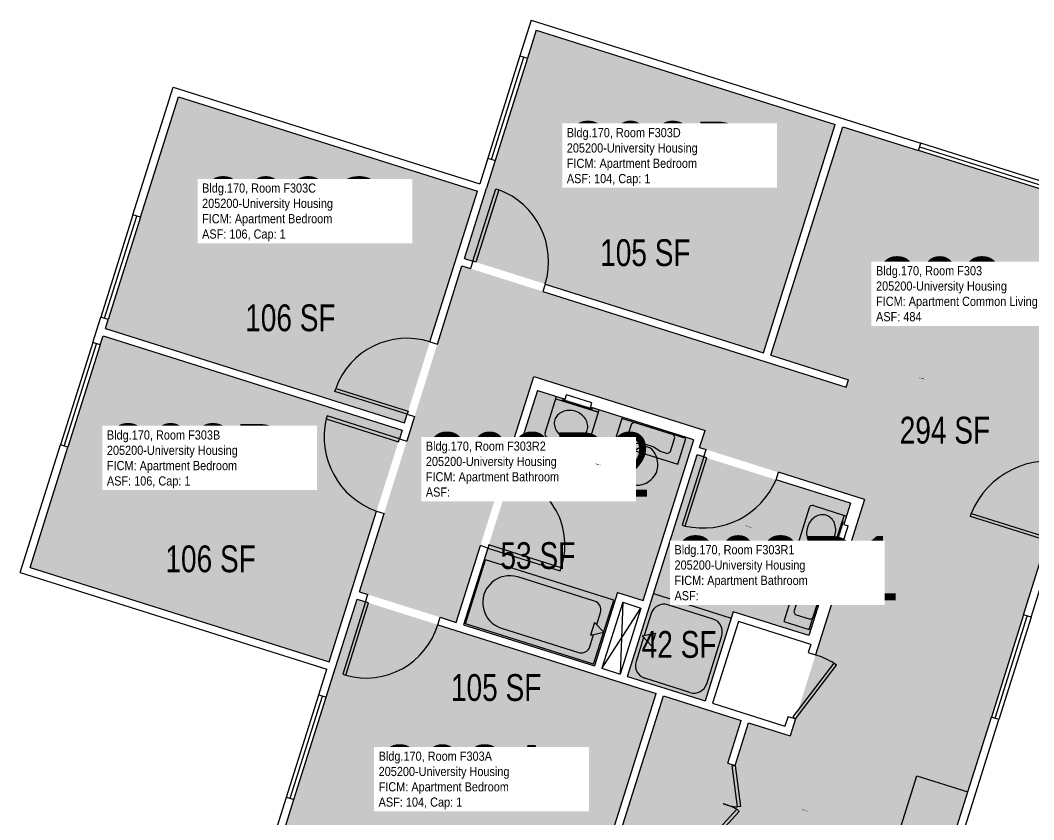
# Model space of a CAD drawing. Header units: inches. Extents: x -56 to 1185, y -144 to 3121.
# Drawn here: x 103.9 to 558.1, y 2374.5 to 2732.5 of the extents above; entities that cross this region are included whole.
import ezdxf
from ezdxf.enums import TextEntityAlignment as Align

# ---------------------------------------------------------------- set-up
doc = ezdxf.new("R2010")
doc.units = ezdxf.units.IN
doc.header["$LTSCALE"] = 10
doc.header["$MEASUREMENT"] = 0
for name, color, linetype in [('A-DOOR', 2, 'CONTINUOUS'), ('A-FLOR', 3, 'CONTINUOUS'), ('A-GLAZ', 1, 'CONTINUOUS'), ('A-IDEN-RNUM', 7, 'CONTINUOUS'), ('A-IDEN-SNUM', 4, 'CONTINUOUS'), ('A-IDEN-VNUM', 4, 'CONTINUOUS'), ('A-WALL', 5, 'CONTINUOUS'), ('AREA-TEXT', 3, 'CONTINUOUS'), ('P-SANR-FIXT', 2, 'CONTINUOUS'), ('Rooms-Category-Color', 7, 'CONTINUOUS'), ('Rooms-College-Color', 7, 'CONTINUOUS'), ('Rooms-Department-Color', 7, 'CONTINUOUS'), ('Rooms-Division-Color', 7, 'CONTINUOUS'), ('Rooms-Information', 7, 'CONTINUOUS')]:
    doc.layers.add(name, color=color, linetype=linetype)
doc.styles.add('CP_AREA', font='arial.ttf', dxfattribs={"height": 15})
doc.styles.add('CP_ROOMSNUMBER', font='arial.ttf', dxfattribs={"height": 1})
doc.styles.add('CP_ROOMVNUMBER', font='arial.ttf', dxfattribs={"width": 0.85, "height": 0.075})

msp = doc.modelspace()

# ---------------------------------------------------------------- hatches: boundary and pattern name
at = {"layer": 'Rooms-Category-Color', "true_color": 0x728ef3}
for points in [[(436.91, 2583.57), (469.16, 2685.86), (335.16, 2728.1), (302.91, 2625.81)], [(308.74, 2655.95), (276.05, 2552.24), (142.05, 2594.48), (174.75, 2698.2)], [(255.85, 2476.55), (301.85, 2622.47), (474, 2568.2), (475.06, 2571.54), (440.24, 2582.51), (472.49, 2684.8), (608.87, 2641.81), (528.52, 2386.92), (448.88, 2412.03), (482.26, 2517.89), (408.35, 2541.19), (410.75, 2548.82), (333.97, 2573.03), (299.25, 2462.87)], [(274.99, 2548.9), (242.29, 2445.18), (108.3, 2487.43), (140.99, 2591.14)], [(302.59, 2461.81), (335.66, 2566.73), (405.76, 2544.63), (383.05, 2472.63), (371.61, 2476.23), (361.24, 2443.33)], [(376.02, 2438.67), (407.29, 2537.85), (475.96, 2516.21), (457.28, 2456.96), (423.42, 2467.63), (410.83, 2427.69)], [(254.8, 2473.22), (222.56, 2370.93), (356.55, 2328.69), (388.8, 2430.97)], [(359.9, 2327.63), (392.14, 2429.92), (426.94, 2418.95), (420.94, 2399.87), (424.27, 2398.82), (430.29, 2417.89), (528.52, 2386.92), (496.28, 2284.63), (398.04, 2315.6), (413.46, 2364.48), (410.11, 2365.54), (394.71, 2316.65), (359.9, 2327.63)]]:
    msp.add_hatch(color=171, dxfattribs=at).paths.add_polyline_path(points)
at = {"layer": 'Rooms-College-Color', "true_color": 0xadadad}
for points in [[(436.91, 2583.57), (469.16, 2685.86), (335.16, 2728.1), (302.91, 2625.81)], [(308.74, 2655.95), (276.05, 2552.24), (142.05, 2594.48), (174.75, 2698.2)], [(255.85, 2476.55), (301.85, 2622.47), (474, 2568.2), (475.06, 2571.54), (440.24, 2582.51), (472.49, 2684.8), (608.87, 2641.81), (528.52, 2386.92), (448.88, 2412.03), (482.26, 2517.89), (408.35, 2541.19), (410.75, 2548.82), (333.97, 2573.03), (299.25, 2462.87)], [(274.99, 2548.9), (242.29, 2445.18), (108.3, 2487.43), (140.99, 2591.14)], [(302.59, 2461.81), (335.66, 2566.73), (405.76, 2544.63), (383.05, 2472.63), (371.61, 2476.23), (361.24, 2443.33)], [(376.02, 2438.67), (407.29, 2537.85), (475.96, 2516.21), (457.28, 2456.96), (423.42, 2467.63), (410.83, 2427.69)], [(254.8, 2473.22), (222.56, 2370.93), (356.55, 2328.69), (388.8, 2430.97)], [(359.9, 2327.63), (392.14, 2429.92), (426.94, 2418.95), (420.94, 2399.87), (424.27, 2398.82), (430.29, 2417.89), (528.52, 2386.92), (496.28, 2284.63), (398.04, 2315.6), (413.46, 2364.48), (410.11, 2365.54), (394.71, 2316.65), (359.9, 2327.63)]]:
    msp.add_hatch(color=253, dxfattribs=at).paths.add_polyline_path(points)
at = {"layer": 'Rooms-Department-Color', "true_color": 0x604aed}
for points in [[(436.91, 2583.57), (469.16, 2685.86), (335.16, 2728.1), (302.91, 2625.81)], [(308.74, 2655.95), (276.05, 2552.24), (142.05, 2594.48), (174.75, 2698.2)], [(255.85, 2476.55), (301.85, 2622.47), (474, 2568.2), (475.06, 2571.54), (440.24, 2582.51), (472.49, 2684.8), (608.87, 2641.81), (528.52, 2386.92), (448.88, 2412.03), (482.26, 2517.89), (408.35, 2541.19), (410.75, 2548.82), (333.97, 2573.03), (299.25, 2462.87)], [(274.99, 2548.9), (242.29, 2445.18), (108.3, 2487.43), (140.99, 2591.14)], [(302.59, 2461.81), (335.66, 2566.73), (405.76, 2544.63), (383.05, 2472.63), (371.61, 2476.23), (361.24, 2443.33)], [(376.02, 2438.67), (407.29, 2537.85), (475.96, 2516.21), (457.28, 2456.96), (423.42, 2467.63), (410.83, 2427.69)], [(254.8, 2473.22), (222.56, 2370.93), (356.55, 2328.69), (388.8, 2430.97)], [(359.9, 2327.63), (392.14, 2429.92), (426.94, 2418.95), (420.94, 2399.87), (424.27, 2398.82), (430.29, 2417.89), (528.52, 2386.92), (496.28, 2284.63), (398.04, 2315.6), (413.46, 2364.48), (410.11, 2365.54), (394.71, 2316.65), (359.9, 2327.63)]]:
    msp.add_hatch(color=173, dxfattribs=at).paths.add_polyline_path(points)
at = {"layer": 'Rooms-Division-Color', "true_color": 0x604aed}
for points in [[(436.91, 2583.57), (469.16, 2685.86), (335.16, 2728.1), (302.91, 2625.81)], [(308.74, 2655.95), (276.05, 2552.24), (142.05, 2594.48), (174.75, 2698.2)], [(255.85, 2476.55), (301.85, 2622.47), (474, 2568.2), (475.06, 2571.54), (440.24, 2582.51), (472.49, 2684.8), (608.87, 2641.81), (528.52, 2386.92), (448.88, 2412.03), (482.26, 2517.89), (408.35, 2541.19), (410.75, 2548.82), (333.97, 2573.03), (299.25, 2462.87)], [(274.99, 2548.9), (242.29, 2445.18), (108.3, 2487.43), (140.99, 2591.14)], [(302.59, 2461.81), (335.66, 2566.73), (405.76, 2544.63), (383.05, 2472.63), (371.61, 2476.23), (361.24, 2443.33)], [(376.02, 2438.67), (407.29, 2537.85), (475.96, 2516.21), (457.28, 2456.96), (423.42, 2467.63), (410.83, 2427.69)], [(254.8, 2473.22), (222.56, 2370.93), (356.55, 2328.69), (388.8, 2430.97)], [(359.9, 2327.63), (392.14, 2429.92), (426.94, 2418.95), (420.94, 2399.87), (424.27, 2398.82), (430.29, 2417.89), (528.52, 2386.92), (496.28, 2284.63), (398.04, 2315.6), (413.46, 2364.48), (410.11, 2365.54), (394.71, 2316.65), (359.9, 2327.63)]]:
    msp.add_hatch(color=173, dxfattribs=at).paths.add_polyline_path(points)

# ---------------------------------------------------------------- linework, layer by layer
at = {"layer": 'A-DOOR'}
for p, q in [((306.72, 2624.61), (316.94, 2657.04)), ((316.94, 2657.04), (318.29, 2656.61)), ((318.29, 2656.61), (308.07, 2624.18)), ((308.07, 2624.18), (306.72, 2624.61)), ((244.82, 2566.27), (245.24, 2567.63)), ((277.24, 2556.05), (244.82, 2566.27)), ((245.24, 2567.63), (277.67, 2557.4)), ((277.67, 2557.4), (277.24, 2556.05)), ((241.36, 2555.31), (240.93, 2553.96)), ((240.93, 2553.96), (273.36, 2543.73)), ((273.78, 2545.08), (241.36, 2555.31)), ((273.36, 2543.73), (273.78, 2545.08)), ((410.15, 2536.95), (400.53, 2506.44)), ((401.88, 2506.01), (411.5, 2536.53)), ((411.5, 2536.53), (410.15, 2536.95)), ((529.66, 2510.29), (530.09, 2511.64)), ((530.09, 2511.64), (564.42, 2500.81)), ((564, 2499.46), (529.66, 2510.29)), ((400.53, 2506.44), (401.88, 2506.01)), ((313.83, 2497.51), (313.41, 2496.16)), ((313.41, 2496.16), (345.83, 2485.93)), ((346.26, 2487.28), (313.83, 2497.51)), ((345.83, 2485.93), (346.26, 2487.28)), ((258.61, 2472.01), (248.39, 2439.59)), ((249.74, 2439.16), (259.96, 2471.59)), ((259.96, 2471.59), (258.61, 2472.01)), ((468.55, 2444.58), (450.16, 2420.52)), ((451.29, 2419.66), (469.67, 2443.72)), ((469.67, 2443.72), (468.55, 2444.58)), ((248.39, 2439.59), (249.74, 2439.16)), ((450.16, 2420.52), (451.29, 2419.66)), ((422.87, 2398.63), (424.27, 2398.82)), ((425.32, 2380.2), (422.87, 2398.63)), ((424.27, 2398.82), (426.72, 2380.38)), ((426.72, 2380.38), (425.32, 2380.2)), ((424.98, 2379.14), (412.4, 2365.44)), ((413.44, 2364.48), (426.02, 2378.18)), ((426.02, 2378.18), (424.98, 2379.14))]:
    msp.add_line(p, q, dxfattribs=at)
for centre, radius, start, end in [((306.26, 2624.41), 34.38, 343.0601, 69.5054), ((277.2, 2556.09), 33.98, 72.419, 160.1466), ((275.47, 2546.03), 35.43, 167.074, 250.3671), ((564.93, 2497.52), 37.6, 74.754, 157.9497), ((316.09, 2497.6), 31.88, 341.1186, 76.3225), ((409.87, 2540.65), 35.55, 257.0189, 336.9494), ((258.76, 2471.7), 33.77, 254.5066, 342.9344), ((445.43, 2404.17), 46.56, 60.2319, 71.365), ((427.69, 2405.79), 25.7, 249.9013, 264.7065), ((412.25, 2356.81), 25.7, 60.2968, 75.102)]:
    msp.add_arc(centre, radius, start, end, dxfattribs=at)
at = {"layer": 'A-FLOR'}
for p, q in [((373.89, 2471.84), (372.68, 2439.72)), ((364.57, 2442.27), (382, 2469.29))]:
    msp.add_line(p, q, dxfattribs=at)
at = {"layer": 'A-GLAZ'}
for p, q in [((327.83, 2716.52), (313.4, 2670.74)), ((315.07, 2670.21), (329.5, 2715.99)), ((331.17, 2715.46), (316.74, 2669.68)), ((506.87, 2675.8), (575.54, 2654.15)), ((576.07, 2655.82), (507.4, 2677.47)), ((575.02, 2652.48), (506.35, 2674.13)), ((154.41, 2645.37), (139.98, 2599.59)), ((141.65, 2599.06), (156.08, 2644.84)), ((157.75, 2644.31), (143.32, 2598.53)), ((136.37, 2588.14), (121.94, 2542.36)), ((123.61, 2541.84), (138.04, 2587.62)), ((139.71, 2587.09), (125.28, 2541.31)), ((553.51, 2466.2), (539.08, 2420.42)), ((540.75, 2419.9), (555.18, 2465.67)), ((556.85, 2465.15), (542.42, 2419.37)), ((223.2, 2384.62), (237.63, 2430.4)), ((224.86, 2384.09), (239.3, 2429.87)), ((226.53, 2383.57), (240.97, 2429.35))]:
    msp.add_line(p, q, dxfattribs=at)
at = {"layer": 'A-WALL'}
for p, q in [((332.87, 2732.49), (327.83, 2716.52)), ((332.87, 2732.49), (507.4, 2677.47)), ((335.15, 2728.1), (331.17, 2715.46)), ((335.15, 2728.1), (469.15, 2685.85)), ((327.83, 2716.52), (331.17, 2715.46)), ((154.41, 2645.37), (172.45, 2702.59)), ((172.45, 2702.59), (309.79, 2659.29)), ((157.75, 2644.31), (174.74, 2698.2)), ((174.74, 2698.2), (308.74, 2655.95)), ((436.9, 2583.57), (469.15, 2685.85)), ((440.24, 2582.52), (472.49, 2684.8)), ((472.49, 2684.8), (506.35, 2674.13)), ((506.35, 2674.13), (507.4, 2677.47)), ((313.4, 2670.74), (309.79, 2659.29)), ((313.4, 2670.74), (316.74, 2669.68)), ((316.74, 2669.68), (312.83, 2657.29)), ((302.91, 2625.81), (312.83, 2657.29)), ((287.47, 2588.48), (308.74, 2655.95)), ((157.75, 2644.31), (154.41, 2645.37)), ((302.91, 2625.81), (306.72, 2624.61)), ((290.8, 2587.43), (301.85, 2622.47)), ((301.85, 2622.47), (305.67, 2621.27)), ((306.72, 2624.61), (305.67, 2621.27)), ((339.15, 2614.39), (338.09, 2611.05)), ((339.15, 2614.39), (436.9, 2583.57)), ((338.09, 2611.05), (474, 2568.2)), ((136.37, 2588.14), (139.98, 2599.59)), ((143.32, 2598.53), (139.98, 2599.59)), ((142.04, 2594.48), (143.32, 2598.53)), ((142.04, 2594.48), (276.04, 2552.24)), ((139.71, 2587.09), (140.99, 2591.14)), ((140.99, 2591.14), (274.99, 2548.9)), ((139.71, 2587.09), (136.37, 2588.14)), ((287.47, 2588.48), (290.8, 2587.43)), ((440.24, 2582.52), (475.05, 2571.54)), ((320.29, 2529.63), (333.97, 2573.03)), ((333.97, 2573.03), (410.75, 2548.82)), ((474, 2568.2), (475.05, 2571.54)), ((335.66, 2566.73), (323.63, 2528.58)), ((335.66, 2566.73), (348.05, 2562.82)), ((348.05, 2562.82), (348.66, 2564.73)), ((360.1, 2561.12), (348.66, 2564.73)), ((359.5, 2559.21), (360.1, 2561.12)), ((405.76, 2544.63), (359.5, 2559.21)), ((276.04, 2552.24), (277.24, 2556.05)), ((280.58, 2555), (277.12, 2544.03)), ((277.24, 2556.05), (280.58, 2555)), ((274.99, 2548.9), (273.78, 2545.08)), ((408.34, 2541.19), (410.75, 2548.82)), ((273.78, 2545.08), (277.12, 2544.03)), ((383.05, 2472.63), (405.76, 2544.63)), ((103.9, 2485.14), (121.94, 2542.36)), ((108.29, 2487.43), (125.28, 2541.31)), ((125.28, 2541.31), (121.94, 2542.36)), ((408.34, 2541.19), (411.2, 2540.29)), ((410.15, 2536.95), (411.2, 2540.29)), ((376.02, 2438.67), (407.29, 2537.86)), ((410.15, 2536.95), (407.29, 2537.86)), ((442.58, 2526.73), (443.63, 2530.07)), ((482.26, 2517.89), (443.63, 2530.07)), ((323.63, 2528.58), (320.29, 2529.63)), ((475.96, 2516.21), (442.58, 2526.73)), ((482.26, 2517.89), (460.31, 2448.27)), ((475.96, 2516.21), (472.95, 2506.67)), ((242.29, 2445.18), (263.56, 2512.66)), ((255.85, 2476.55), (266.9, 2511.6)), ((263.56, 2512.66), (266.9, 2511.6)), ((471.25, 2494.62), (474.86, 2506.07)), ((472.95, 2506.67), (474.86, 2506.07)), ((553.51, 2466.2), (564, 2499.46)), ((556.85, 2465.15), (567.33, 2498.41)), ((299.24, 2462.87), (310.07, 2497.21)), ((313.41, 2496.16), (302.58, 2461.82)), ((313.41, 2496.16), (310.07, 2497.21)), ((469.34, 2495.23), (457.28, 2456.96)), ((469.34, 2495.23), (471.25, 2494.62)), ((103.9, 2485.14), (241.24, 2441.84)), ((108.29, 2487.43), (242.29, 2445.18)), ((255.85, 2476.55), (259.66, 2475.35)), ((258.61, 2472.01), (259.66, 2475.35)), ((371.61, 2476.23), (361.24, 2443.33)), ((371.61, 2476.23), (383.05, 2472.63)), ((244.27, 2439.84), (254.8, 2473.22)), ((254.8, 2473.22), (258.61, 2472.01)), ((373.89, 2471.84), (364.57, 2442.28)), ((373.89, 2471.84), (382, 2469.29)), ((382, 2469.29), (372.68, 2439.72)), ((423.42, 2467.63), (410.83, 2427.69)), ((457.28, 2456.96), (423.42, 2467.63)), ((556.85, 2465.15), (553.51, 2466.2)), ((291.04, 2461.79), (292.09, 2465.13)), ((291.04, 2461.79), (388.8, 2430.97)), ((292.09, 2465.13), (299.24, 2462.87)), ((302.58, 2461.82), (361.24, 2443.33)), ((425.71, 2463.24), (414.17, 2426.64)), ((458.13, 2453.02), (425.71, 2463.24)), ((458.13, 2453.02), (456.97, 2449.32)), ((456.97, 2449.32), (460.31, 2448.27)), ((237.63, 2430.4), (241.24, 2441.84)), ((240.97, 2429.35), (244.87, 2441.74)), ((364.57, 2442.28), (372.68, 2439.72)), ((376.02, 2438.67), (410.83, 2427.69)), ((237.63, 2430.4), (240.97, 2429.35)), ((356.55, 2328.68), (388.8, 2430.97)), ((359.89, 2327.63), (392.13, 2429.92)), ((392.13, 2429.92), (426.94, 2418.94)), ((414.17, 2426.64), (446.59, 2416.42)), ((447.95, 2420.71), (446.59, 2416.42)), ((447.95, 2420.71), (451.29, 2419.66)), ((420.93, 2399.87), (426.94, 2418.94)), ((424.27, 2398.82), (430.28, 2417.89)), ((430.28, 2417.89), (448.88, 2412.03)), ((451.29, 2419.66), (448.88, 2412.03)), ((523.44, 2359.17), (542.42, 2419.37)), ((528.52, 2386.92), (539.08, 2420.42)), ((542.42, 2419.37), (539.08, 2420.42)), ((420.93, 2399.87), (424.27, 2398.82)), ((218.38, 2369.36), (223.2, 2384.62)), ((223.2, 2384.62), (226.53, 2383.57)), ((520.1, 2360.22), (528.52, 2386.92)), ((526.61, 2387.52), (528.52, 2386.92)), ((222.55, 2370.93), (226.53, 2383.57))]:
    msp.add_line(p, q, dxfattribs=at)
at = {"layer": 'P-SANR-FIXT'}
for p, q in [((339.09, 2547.69), (344.24, 2564.03)), ((343.9, 2562.95), (362.98, 2556.94)), ((346.76, 2562.05), (346.91, 2562.53)), ((362.98, 2556.94), (346.76, 2562.05)), ((360.27, 2558.32), (346.91, 2562.53)), ((358.17, 2541.68), (363.31, 2558.01)), ((360.11, 2557.84), (360.27, 2558.32)), ((373.5, 2554.15), (369.89, 2542.7)), ((402.11, 2545.13), (373.5, 2554.15)), ((379.02, 2552.41), (377.8, 2551.77)), ((396.59, 2546.86), (379.02, 2552.41)), ((377.8, 2551.77), (375.76, 2545.3)), ((340.07, 2545.81), (356.28, 2540.7)), ((375.76, 2545.3), (376.31, 2544.23)), ((376.55, 2544.03), (379.63, 2543.06)), ((395.24, 2539.33), (397.23, 2545.65)), ((397.23, 2545.65), (396.59, 2546.86)), ((398.5, 2533.68), (402.11, 2545.13)), ((369.89, 2542.7), (398.5, 2533.68)), ((379.63, 2543.06), (383.16, 2542.96)), ((383.16, 2542.96), (387.78, 2541.51)), ((387.78, 2541.51), (390.73, 2539.56)), ((390.73, 2539.56), (393.97, 2538.54)), ((393.97, 2538.54), (395.04, 2539.09)), ((457.49, 2514.17), (452.38, 2497.95)), ((459.37, 2515.15), (474.15, 2510.49)), ((473.08, 2510.82), (467.07, 2491.75)), ((467.07, 2491.75), (472.18, 2507.96)), ((468.45, 2494.46), (472.66, 2507.81)), ((472.18, 2507.96), (472.66, 2507.81)), ((453.36, 2496.07), (468.14, 2491.41)), ((467.97, 2494.61), (468.45, 2494.46)), ((303.37, 2462.23), (312.39, 2490.84)), ((369.85, 2472.73), (312.39, 2490.84)), ((455.07, 2491.86), (446.05, 2463.25)), ((466.52, 2488.25), (455.07, 2491.86)), ((456.23, 2485.55), (455.23, 2482.38)), ((457.53, 2486.37), (456.43, 2485.79)), ((457.49, 2459.64), (466.52, 2488.25)), ((464.21, 2484.26), (457.53, 2486.37)), ((361.3, 2472.33), (326.82, 2483.2)), ((455.23, 2482.38), (455.13, 2478.74)), ((459.15, 2464.89), (464.86, 2483.01)), ((464.86, 2483.01), (464.21, 2484.26)), ((387.71, 2475.75), (422.52, 2464.77)), ((455.13, 2478.74), (453.64, 2474.02)), ((360.83, 2444.11), (369.85, 2472.73)), ((414.34, 2464.33), (394.15, 2470.7)), ((451.62, 2470.93), (450.57, 2467.59)), ((453.59, 2473.92), (451.62, 2470.93)), ((362.2, 2461.84), (363.92, 2467.29)), ((386.63, 2466.78), (383.53, 2456.95)), ((450.57, 2467.59), (451.22, 2466.34)), ((451.22, 2466.34), (457.89, 2464.23)), ((360.83, 2444.11), (303.37, 2462.23)), ((361.28, 2462.84), (359.48, 2457.12)), ((365.34, 2458.42), (361.28, 2462.84)), ((446.05, 2463.25), (457.49, 2459.64)), ((457.89, 2464.23), (459.15, 2464.89)), ((319.58, 2460.21), (354.05, 2449.34)), ((359.09, 2451.97), (360.81, 2457.42)), ((359.48, 2457.12), (365.34, 2458.42)), ((382.66, 2456.76), (388.52, 2458.06)), ((388.52, 2458.06), (386.72, 2452.34)), ((383.26, 2456.11), (379.86, 2445.32)), ((386.72, 2452.34), (382.66, 2456.76)), ((411.5, 2435.35), (418.26, 2456.81)), ((403.97, 2431.43), (383.78, 2437.8)), ((473.38, 2291.85), (505.63, 2394.14)), ((505.63, 2394.14), (528.52, 2386.92))]:
    msp.add_line(p, q, dxfattribs=at)
for centre, radius, start, end in [((349.47, 2551.11), 6.59, 112.6026, 136.3101), ((349.88, 2550.13), 7.65, 91.731, 112.6026), ((349.92, 2548.79), 9, 72.5017, 91.731), ((349.92, 2548.79), 9, 53.2723, 72.5017), ((348.62, 2551.92), 5.42, 162.5017, 188.6932), ((348.62, 2551.92), 5.42, 136.3101, 162.5017), ((350.73, 2549.87), 7.65, 32.4007, 53.2723), ((351.62, 2550.43), 6.59, 8.6932, 32.4007), ((349.78, 2552.1), 6.59, 188.6932, 212.4007), ((350.68, 2552.67), 7.65, 212.4007, 233.2723), ((352.78, 2550.61), 5.42, 316.3101, 342.5017), ((352.78, 2550.61), 5.42, 342.5017, 8.6932), ((340.52, 2547.24), 1.5, 162.5017, 252.5017), ((351.49, 2553.75), 9, 233.2723, 252.5017), ((351.49, 2553.75), 9, 252.5017, 271.731), ((351.53, 2552.4), 7.65, 271.731, 292.6026), ((351.93, 2551.42), 6.59, 292.6026, 316.3101), ((376.67, 2544.42), 0.406, 207.5017, 252.5017), ((356.73, 2542.13), 1.5, 252.5017, 342.5017), ((385.43, 2531.93), 9.96, 123.0292, 143.6663), ((384.59, 2533.22), 8.42, 99.2028, 123.0292), ((383.79, 2538.16), 3.41, 66.1732, 99.1971), ((384.51, 2537.93), 3.41, 45.8063, 78.8301), ((381.02, 2534.35), 8.42, 21.9741, 45.8005), ((394.85, 2539.45), 0.406, 297.5017, 342.5017), ((382.79, 2532.7), 7.33, 158.3, 183.54), ((381.89, 2533.54), 6.19, 136.2503, 162.4175), ((379.59, 2533.77), 9.96, 1.337, 21.9741), ((386.4, 2532.51), 10.93, 181.337, 201.9741), ((382.2, 2532.89), 7.33, 321.4633, 346.7033), ((383.42, 2533.06), 6.19, 342.5859, 8.753), ((384.07, 2531.57), 8.42, 201.9741, 225.8005), ((380.84, 2527.87), 3.53, 221.577, 254.0398), ((380.5, 2532.69), 8.42, 279.2028, 303.0292), ((379.13, 2534.8), 10.93, 303.0292, 323.6663), ((381.02, 2527.82), 3.53, 250.9635, 283.4263), ((458.92, 2513.72), 1.5, 72.5017, 162.5017), ((465.29, 2502.8), 9, 143.2723, 162.5017), ((464.21, 2503.6), 7.65, 122.4007, 143.2723), ((463.64, 2504.5), 6.59, 98.6932, 122.4007), ((463.46, 2505.66), 5.42, 72.5017, 98.6932), ((463.46, 2505.66), 5.42, 46.3101, 72.5017), ((462.65, 2504.81), 6.59, 22.6026, 46.3101), ((461.67, 2504.4), 7.65, 1.731, 22.6026), ((465.29, 2502.8), 9, 162.5017, 181.731), ((463.94, 2502.75), 7.65, 181.731, 202.6026), ((460.33, 2504.36), 9, 342.5017, 1.731), ((453.81, 2497.5), 1.5, 162.5017, 252.5017), ((462.96, 2502.35), 6.59, 202.6026, 226.3101), ((461.41, 2503.55), 7.65, 302.4007, 323.2723), ((460.33, 2504.36), 9, 323.2723, 342.5017), ((462.15, 2501.5), 5.42, 226.3101, 252.5017), ((462.15, 2501.5), 5.42, 252.5017, 278.6932), ((461.97, 2502.66), 6.59, 278.6932, 302.4007), ((441.31, 2480.47), 6.3, 135.8005, 162.5017), ((442.45, 2479.37), 7.89, 111.9741, 135.8005), ((442.99, 2478.03), 9.33, 91.337, 111.9741), ((443.03, 2476.18), 11.18, 72.5017, 91.337), ((443.03, 2476.18), 11.18, 53.6663, 72.5017), ((444.13, 2477.67), 9.33, 33.0292, 53.6663), ((456.62, 2485.42), 0.418, 117.5017, 162.5017), ((323.2, 2471.7), 12.05, 72.5017, 252.5017), ((441.31, 2480.47), 6.3, 162.5017, 189.2028), ((445.34, 2478.46), 7.89, 9.2028, 33.0292), ((442.88, 2480.72), 7.89, 189.2028, 213.0292), ((444.85, 2482.01), 10.24, 213.0292, 233.6663), ((446.9, 2478.71), 6.3, 315.8005, 342.5017), ((446.9, 2478.71), 6.3, 342.5017, 9.2028), ((360.09, 2468.5), 4.02, 342.5017, 72.5017), ((392.35, 2464.98), 6, 72.5017, 162.5017), ((443.85, 2480.65), 8.55, 233.6663, 256.2771), ((445.18, 2483), 11.18, 252.5017, 271.337), ((445.23, 2481.15), 9.33, 271.337, 291.9741), ((445.77, 2479.81), 7.89, 291.9741, 315.8005), ((453.24, 2474.15), 0.418, 326.5563, 342.5017), ((412.54, 2458.61), 6, 342.5017, 72.5017), ((355.26, 2453.17), 4.02, 252.5017, 342.5017), ((385.58, 2443.52), 6, 162.5017, 252.5017), ((405.78, 2437.15), 6, 252.5017, 342.5017)]:
    msp.add_arc(centre, radius, start, end, dxfattribs=at)

# ---------------------------------------------------------------- texts
at = {"layer": 'A-IDEN-RNUM', "style": 'CP_ROOMSNUMBER'}
for s, rotation, p in [('0303-D0', 342.4661, (377.21, 2629.61)), ('0303-C0', 342.4334, (215.66, 2603.37)), ('0303-00', 342.4661, (506.61, 2572.35)), ('0303-R2', 342.8499, (361.25, 2533.83)), ('0303-R1', 342.8499, (428.84, 2506.01)), ('0303-B0', 342.4661, (170.93, 2493.04)), ('0303-K0', 342.8499, (454.22, 2378.86))]:
    msp.add_text(s, height=0.36, rotation=rotation, dxfattribs=at).set_placement(p)
at = {"layer": 'A-IDEN-SNUM', "style": 'CP_ROOMSNUMBER'}
for s, rotation, p in [('1700F303D0', 342.4661, (377.21, 2629.61)), ('1700F303C0', 342.4334, (215.66, 2603.37)), ('1700F30300', 342.4661, (506.61, 2572.35)), ('1700F303R2', 342.8499, (361.25, 2533.83)), ('1700F303R1', 342.8499, (428.84, 2506.01)), ('1700F303B0', 342.4661, (170.93, 2493.04)), ('1700F303K0', 342.8499, (454.22, 2378.86))]:
    msp.add_text(s, height=0.36, rotation=rotation, dxfattribs=at).set_placement(p)
at = {"layer": 'A-IDEN-VNUM', "style": 'CP_ROOMVNUMBER', "width": 0.85}
for s, p in [('303D', (348.82, 2658.3)), ('303C', (185.38, 2633.48)), ('303', (487.4, 2597.64)), ('303B', (142.72, 2522.91)), ('303R2', (285.65, 2519.09)), ('303R1', (397.08, 2472.7)), ('303A', (264.49, 2379.07))]:
    msp.add_text(s, height=28.8, dxfattribs=at).set_placement(p)
at = {"layer": 'AREA-TEXT', "style": 'CP_AREA', "width": 0.75}
for s, p in [('105 SF', (384.02, 2628.42)), ('106 SF', (224.95, 2599.25)), ('294 SF', (518.28, 2548.93)), ('53 SF', (335.86, 2492.77)), ('106 SF', (189.2, 2491.31)), ('42 SF', (399.14, 2452.98)), ('105 SF', (317.16, 2433.68))]:
    msp.add_text(s, height=12, dxfattribs=at).set_placement(p, align=Align.MIDDLE_CENTER)

# ---------------------------------------------------------------- next in the draw order: texts
at = {"layer": 'Rooms-Information', "char_height": 4.1143, "width": 92.16, "attachment_point": 7, "style": 'CP_ROOMVNUMBER', "bg_fill": 3, "box_fill_scale": 1.5, "bg_fill_color": 256, "bg_fill_true_color": 13158600, "bg_fill_transparency": 0}
for s, insert in [('Bldg.170, Room F303D^M^J205200-University Housing^M^JFICM: Apartment Bedroom^M^JASF: 104, Cap: 1', (348.82, 2658.3)), ('Bldg.170, Room F303C^M^J205200-University Housing^M^JFICM: Apartment Bedroom^M^JASF: 106, Cap: 1', (185.38, 2633.48)), ('Bldg.170, Room F303^M^J205200-University Housing^M^JFICM: Apartment Common Living^M^JASF: 484', (487.4, 2597.64)), ('Bldg.170, Room F303B^M^J205200-University Housing^M^JFICM: Apartment Bedroom^M^JASF: 106, Cap: 1', (142.72, 2522.91)), ('Bldg.170, Room F303R2^M^J205200-University Housing^M^JFICM: Apartment Bathroom^M^JASF: ', (285.65, 2519.09)), ('Bldg.170, Room F303R1^M^J205200-University Housing^M^JFICM: Apartment Bathroom^M^JASF: ', (397.08, 2472.7)), ('Bldg.170, Room F303A^M^J205200-University Housing^M^JFICM: Apartment Bedroom^M^JASF: 104, Cap: 1', (264.49, 2379.07))]:
    msp.add_mtext(s, dxfattribs=dict(at, insert=insert))

doc.saveas('drawing.dxf')
